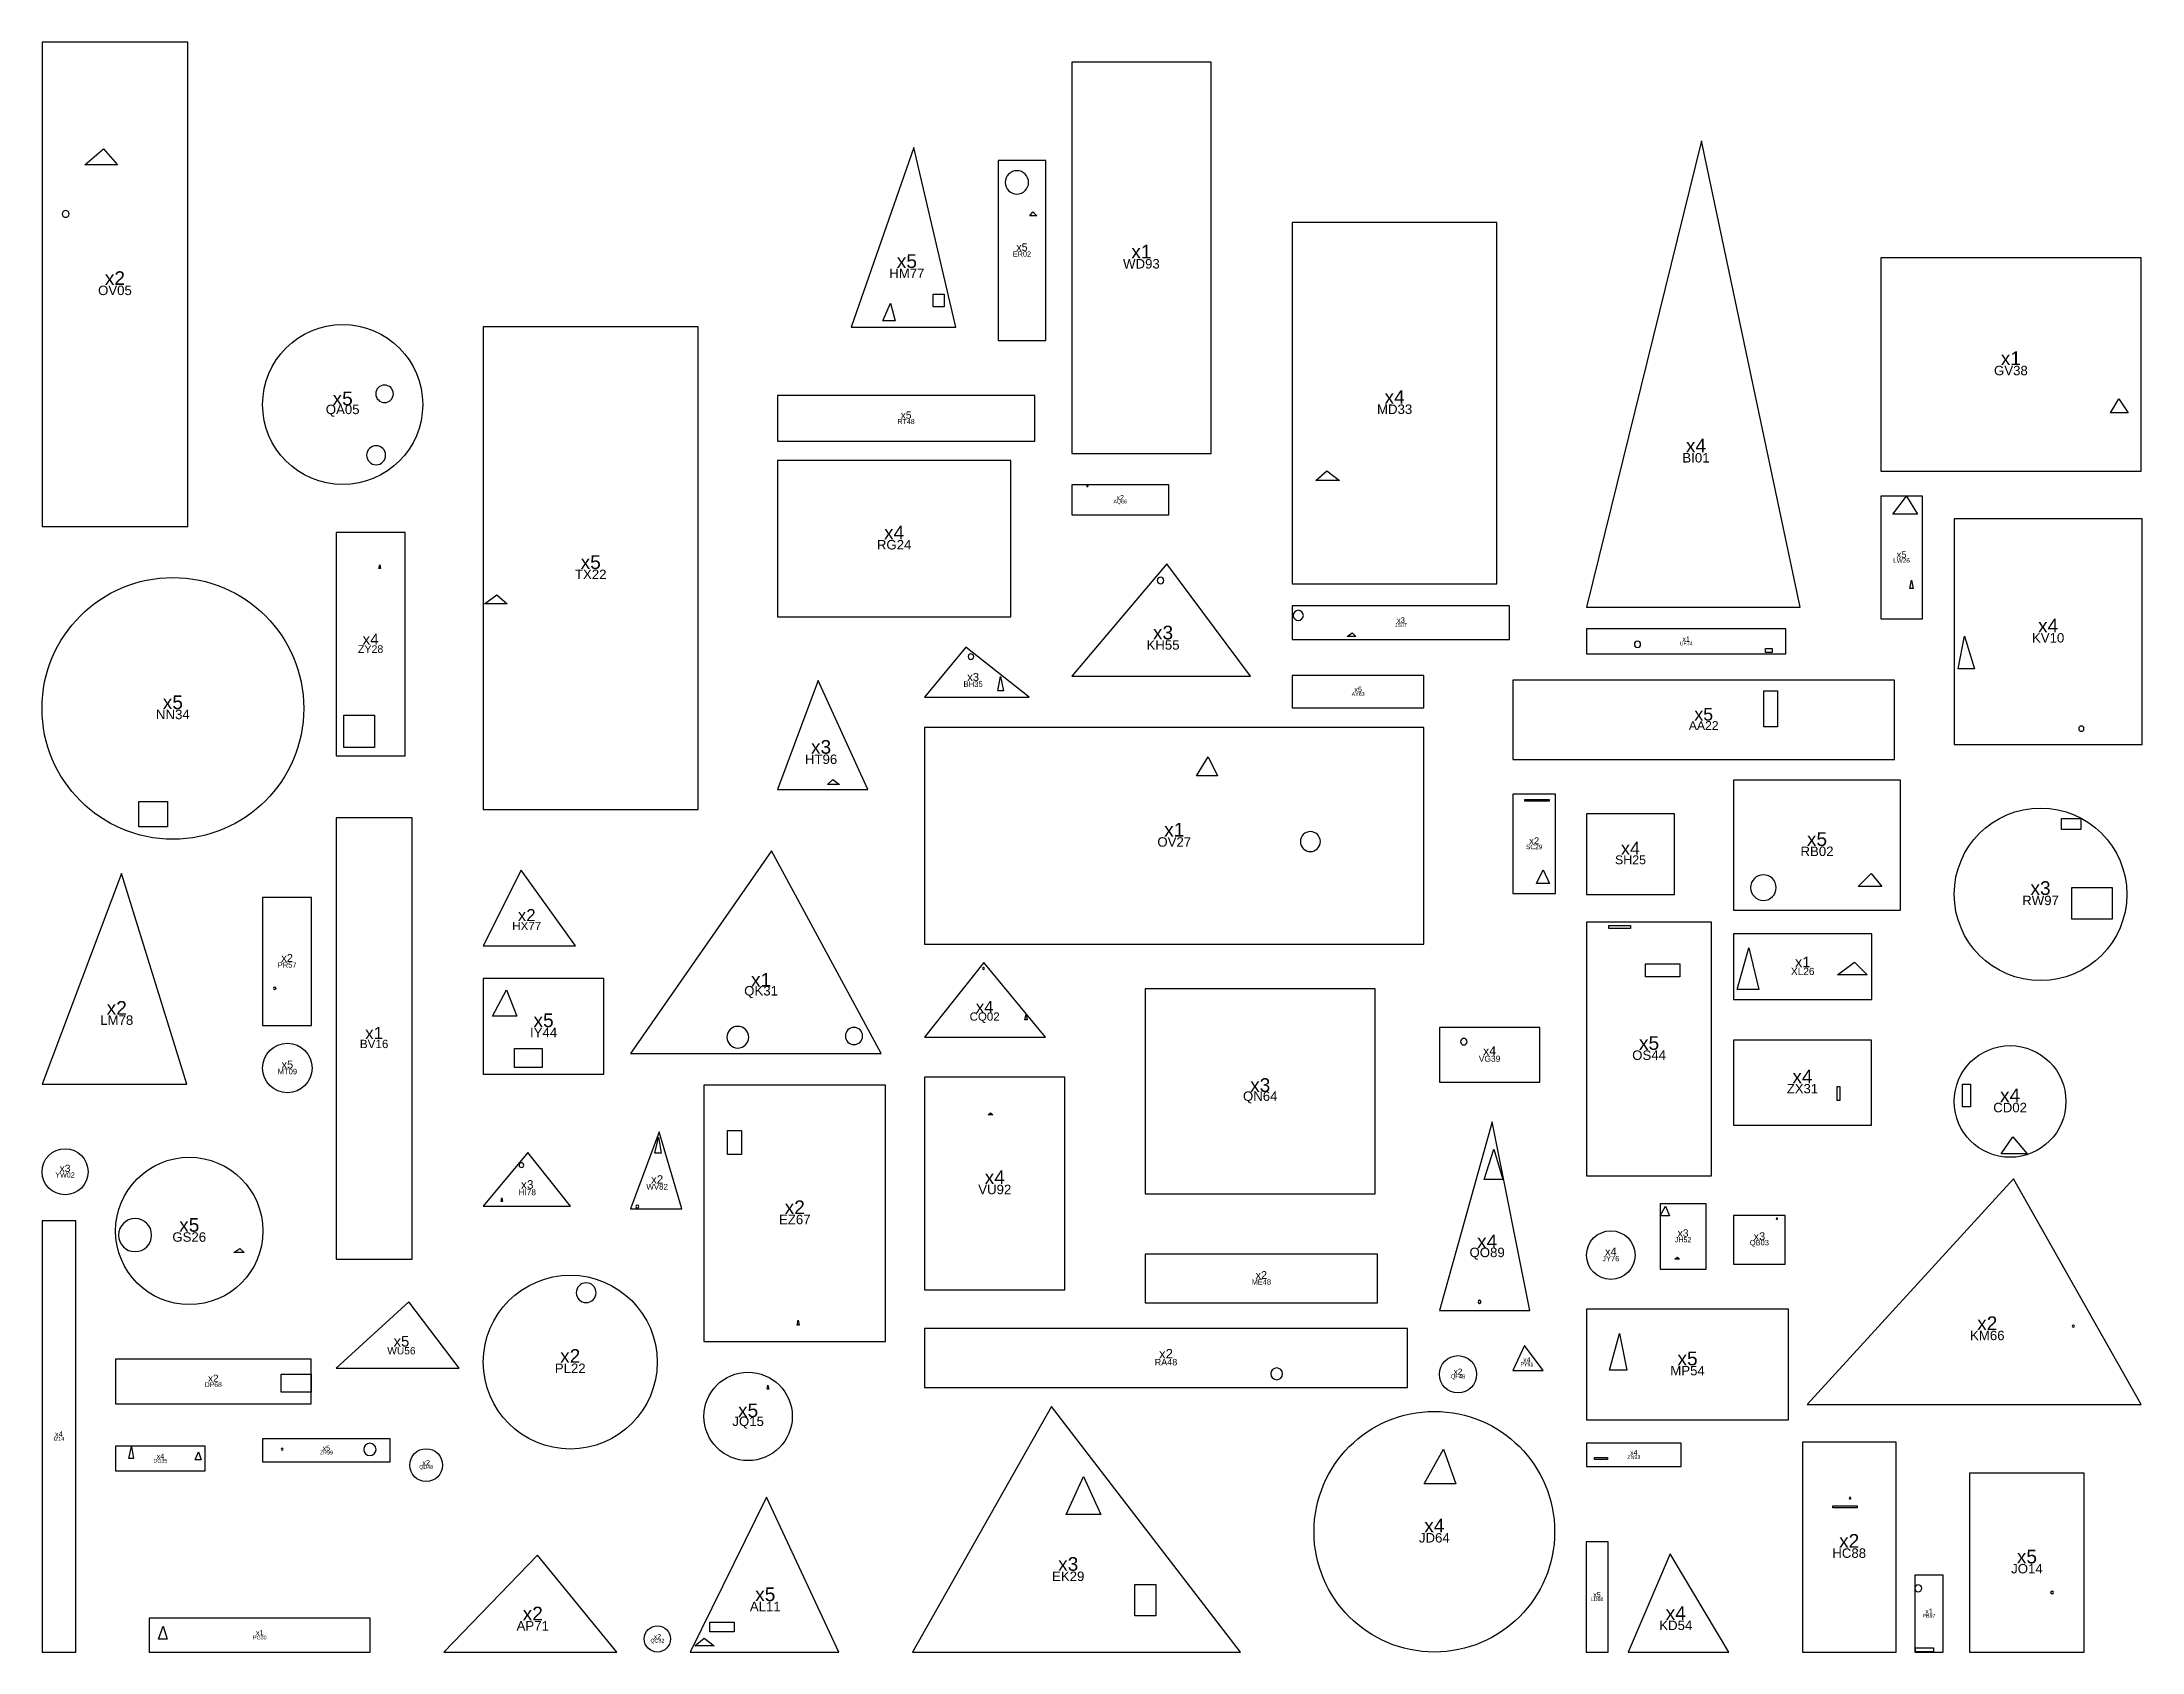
# Model space of a CAD drawing. Header units: millimetres. Extents: x 32104 to 42097, y 0 to 7663.
import ezdxf

# ---------------------------------------------------------------- set-up
doc = ezdxf.new("R2010")
doc.units = ezdxf.units.MM
doc.layers.add('DEFAULT', color=7, linetype='Continuous', true_color=0xffffff)
doc.styles.add('DEFAULT', font='arial.ttf')

msp = doc.modelspace()

# ---------------------------------------------------------------- linework, layer by layer
at = {"layer": 'DEFAULT'}
for points in [[(32103.6, 7662.7), (32103.6, 5356.4), (32797.8, 5356.4), (32797.8, 7662.7)], [(37003.6, 7567.5), (37003.6, 5704.4), (37667.3, 5704.4), (37667.3, 7567.5)], [(32396.4, 7154.1), (32462.9, 7077.8), (32307.7, 7077.8)], [(36252.2, 7161.1), (35953.6, 6305.9), (36452.2, 6305.9)], [(36653.6, 7098.1), (36653.6, 6241.9), (36880.5, 6241.9), (36880.5, 7098.1)], [(40000.4, 7191.8), (39453.6, 4973.2), (40469.9, 4973.2)], [(36818.4, 6854.6), (36838.3, 6834.8), (36803.8, 6834.8)], [(38053.6, 6803.5), (38053.6, 5084.2), (39027.5, 5084.2), (39027.5, 6803.5)], [(40853.6, 6635.7), (40853.6, 5620.5), (42092.8, 5620.5), (42092.8, 6635.7)], [(36141.3, 6420.1), (36164.2, 6336.3), (36105.6, 6336.3)], [(36396.6, 6401.8), (36343.7, 6401.8), (36343.7, 6462.8), (36396.6, 6462.8)], [(34203.6, 6307.3), (34203.6, 4009.1), (35226, 4009.1), (35226, 6307.3)], [(35603.6, 5980.2), (35603.6, 5763.1), (36828, 5763.1), (36828, 5980.2)], [(41986.1, 5964.9), (42030.5, 5897.7), (41947, 5897.7)], [(35603.6, 5671), (35603.6, 4926.9), (36713.8, 4926.9), (36713.8, 5671)], [(38218.3, 5621.6), (38278.6, 5576.2), (38165.2, 5576.2)], [(37003.6, 5554.6), (37003.6, 5412.9), (37465.9, 5412.9), (37465.9, 5554.6)], [(40853.6, 5501), (40853.6, 4917.7), (41052, 4917.7), (41052, 5501)], [(40976, 5500.9), (41028.9, 5415.7), (40911.4, 5415.7)], [(33503.6, 5328.3), (33503.6, 4265.2), (33831.4, 4265.2), (33831.4, 5328.3)], [(41203.6, 5392.5), (41203.6, 4319.3), (42097.1, 4319.3), (42097.1, 5392.5)], [(33710.5, 5174.1), (33714.1, 5156.2), (33706.9, 5156.2)], [(37456.7, 5178.3), (37003.6, 4644.1), (37854.9, 4644.1)], [(41000.6, 5101.9), (41008.8, 5061.6), (40992.7, 5061.6)], [(34268.4, 5032.3), (34317.5, 4988.8), (34208.7, 4988.8)], [(38053.6, 4979.9), (38053.6, 4818.6), (39086.8, 4818.6), (39086.8, 4979.9)], [(38339, 4850), (38355.4, 4833.5), (38314.1, 4833.5)], [(39453.6, 4870.4), (39453.6, 4750.6), (40402.2, 4750.6), (40402.2, 4870.4)], [(41252.6, 4834.1), (41299.9, 4679.8), (41222, 4679.8)], [(36499.4, 4782), (36303.6, 4543.8), (36801.2, 4543.8)], [(40337, 4757.5), (40305.7, 4757.5), (40305.7, 4775.5), (40337, 4775.5)], [(35796.5, 4623.4), (35603.6, 4105.2), (36032.9, 4105.2)], [(36664.9, 4642.2), (36679.3, 4574.8), (36652.3, 4574.8)], [(38053.6, 4647.6), (38053.6, 4493.3), (38680.2, 4493.3), (38680.2, 4647.6)], [(39103.6, 4625), (39103.6, 4248.2), (40919.2, 4248.2), (40919.2, 4625)], [(40363, 4402.5), (40296.9, 4402.5), (40296.9, 4574), (40363, 4574)], [(33685.5, 4304.5), (33539.5, 4304.5), (33539.5, 4459.6), (33685.5, 4459.6)], [(36303.6, 4400.3), (36303.6, 3368.2), (38679.8, 3368.2), (38679.8, 4400.3)], [(37653, 4260.5), (37697.3, 4169.7), (37597.4, 4169.7)], [(35867.4, 4152.2), (35899.4, 4129.2), (35842, 4129.2)], [(40153.6, 4149.1), (40153.6, 3530.6), (40947.4, 3530.6), (40947.4, 4149.1)], [(32700.2, 3927), (32565, 3927), (32565, 4047.2), (32700.2, 4047.2)], [(39103.6, 4082.8), (39103.6, 3609.6), (39305.7, 3609.6), (39305.7, 4082.8)], [(39276.5, 4049.3), (39159.4, 4049.3), (39159.4, 4057.4), (39276.5, 4057.4)], [(33503.6, 3970.1), (33503.6, 1869.6), (33864.7, 1869.6), (33864.7, 3970.1)], [(39453.6, 3989.8), (39453.6, 3605.5), (39872.2, 3605.5), (39872.2, 3989.8)], [(41806.4, 3913.9), (41713.6, 3913.9), (41713.6, 3967.7), (41806.4, 3967.7)], [(35575.8, 3813.8), (34903.6, 2848.2), (36097.1, 2848.2)], [(32481.3, 3705.2), (32103.6, 2701.8), (32793.1, 2701.8)], [(34384.6, 3721), (34203.6, 3361.5), (34642.5, 3361.5)], [(39248.1, 3722.4), (39278.1, 3657.3), (39216.4, 3657.3)], [(40808.5, 3706), (40858.7, 3644.1), (40745.8, 3644.1)], [(41955.8, 3487.9), (41762.7, 3487.9), (41762.7, 3638.1), (41955.8, 3638.1)], [(33153.6, 3591.2), (33153.6, 2982), (33386.6, 2982), (33386.6, 3591.2)], [(39453.6, 3473.4), (39453.6, 2265.7), (40049.2, 2265.7), (40049.2, 3473.4)], [(39663.7, 3443.6), (39560, 3443.6), (39560, 3457), (39663.7, 3457)], [(40153.6, 3417.4), (40153.6, 3105.5), (40811.4, 3105.5), (40811.4, 3417.4)], [(40226.1, 3351.7), (40273.3, 3153.7), (40170, 3153.7)], [(34203.6, 3204.9), (34203.6, 2750.5), (34777.5, 2750.5), (34777.5, 3204.9)], [(36586.3, 3281.9), (36303.6, 2926), (36878.6, 2926)], [(39897.5, 3212.7), (39734.3, 3212.7), (39734.3, 3274.9), (39897.5, 3274.9)], [(40729.3, 3283.9), (40789.4, 3222.6), (40648.4, 3222.6)], [(34313.6, 3150.8), (34362.8, 3026.6), (34247.8, 3026.6)], [(37353.6, 3156.5), (37353.6, 2180.9), (38448.2, 2180.9), (38448.2, 3156.5)], [(36787.3, 3035.1), (36791.5, 3009.3), (36781.1, 3009.3)], [(38753.6, 2972.7), (38753.6, 2711.6), (39231.1, 2711.6), (39231.1, 2972.7)], [(40153.6, 2912.1), (40153.6, 2507.7), (40809.1, 2507.7), (40809.1, 2912.1)], [(34483.8, 2781.6), (34352, 2781.6), (34352, 2872.1), (34483.8, 2872.1)], [(36303.6, 2736.3), (36303.6, 1724.3), (36971.8, 1724.3), (36971.8, 2736.3)], [(41280.8, 2594.2), (41242.9, 2594.2), (41242.9, 2701.9), (41280.8, 2701.9)], [(35253.6, 2697.1), (35253.6, 1477.5), (36118.2, 1477.5), (36118.2, 2697.1)], [(40659.3, 2624.8), (40646.5, 2624.8), (40646.5, 2691.8), (40659.3, 2691.8)], [(36617.3, 2565.7), (36628.2, 2556.7), (36605.7, 2556.7)], [(39004.3, 2523.7), (38753.6, 1625.5), (39184.1, 1625.5)], [(35039.9, 2475.3), (34903.6, 2110), (35149.2, 2110)], [(35037.9, 2450.6), (35050.8, 2374.6), (35020.4, 2374.6)], [(35432.2, 2368.1), (35366.3, 2368.1), (35366.3, 2482.7), (35432.2, 2482.7)], [(41482.8, 2452.2), (41550.3, 2371.7), (41426.6, 2371.7)], [(34415.7, 2376.6), (34203.6, 2121.4), (34619, 2121.4)], [(39013.1, 2392.6), (39055.9, 2249.6), (38965.8, 2249.6)], [(41485.9, 2251.8), (40503.6, 1177.5), (42093.1, 1177.5)], [(34292, 2161.1), (34294.8, 2144.4), (34288.1, 2144.4)], [(39803.6, 2133.7), (39803.6, 1822.2), (40022.8, 1822.2), (40022.8, 2133.7)], [(39829.4, 2122.1), (39848, 2075.4), (39804.4, 2075.4)], [(32103.6, 2051.8), (32103.6, 0), (32264.2, 0), (32264.2, 2051.8)], [(40153.6, 2078), (40153.6, 1845.4), (40398.8, 1845.4), (40398.8, 2078)], [(33045.2, 1921.2), (33065.8, 1901.4), (33016.3, 1901.4)], [(37353.6, 1892.9), (37353.6, 1662), (38458.6, 1662), (38458.6, 1892.9)], [(39886.8, 1878.8), (39896.1, 1870.1), (39874.3, 1870.1)], [(33849.2, 1667.1), (33503.6, 1351.3), (34089.3, 1351.3)], [(39453.6, 1631.9), (39453.6, 1104.4), (40415.3, 1104.4), (40415.3, 1631.9)], [(35702.8, 1579.2), (35706.9, 1556.2), (35697.7, 1556.2)], [(36303.6, 1539.8), (36303.6, 1259.2), (38601.3, 1259.2), (38601.3, 1539.8)], [(39610.4, 1516.2), (39644.9, 1341), (39563.8, 1341)], [(39158.6, 1459.5), (39103.6, 1340.1), (39247.2, 1340.1)], [(32453.6, 1393.6), (32453.6, 1181.7), (33384, 1181.7), (33384, 1393.6)], [(33384, 1236.9), (33241.2, 1236.9), (33241.2, 1323.1), (33384, 1323.1)], [(35558.3, 1269.7), (35562.4, 1250.5), (35554.7, 1250.5)], [(36908, 1167.7), (36246.1, 0), (37807.1, 0)], [(33153.6, 1014.3), (33153.6, 905.2), (33760.1, 905.2), (33760.1, 1014.3)], [(32453.6, 980.1), (32453.6, 861.9), (32880.6, 861.9), (32880.6, 980.1)], [(32529, 977.4), (32539.7, 920.8), (32516.5, 920.8)], [(32849.1, 953), (32860.9, 913.9), (32833, 913.9)], [(38772.8, 965), (38831.7, 800.6), (38680.4, 800.6)], [(39453.6, 994.2), (39453.6, 882.7), (39903.9, 882.7), (39903.9, 994.2)], [(39553.7, 915.5), (39492.3, 915.5), (39492.3, 925.5), (39553.7, 925.5)], [(40480.9, 999), (40480.9, 0), (40926.5, 0), (40926.5, 999)], [(37059.4, 836), (37142.7, 654.1), (36977.5, 654.1)], [(41276.5, 850.8), (41276.5, 0), (41822.2, 0), (41822.2, 850.8)], [(35551.6, 737.6), (35188.8, 0), (35896.1, 0)], [(40707.9, 738.5), (40710.2, 726.9), (40705.6, 726.9)], [(40742, 685.5), (40626.5, 685.5), (40626.5, 695.5), (40742, 695.5)], [(39451.2, 524.4), (39451.2, 0), (39556.5, 0), (39556.5, 524.4)], [(34462.2, 461.3), (34015.9, 0), (34838.8, 0)], [(39851.9, 467.4), (39652, 0), (40130.9, 0)], [(37404.6, 172.9), (37303.8, 172.9), (37303.8, 320.9), (37404.6, 320.9)], [(41015.5, 366.2), (41015.5, 0), (41151.2, 0), (41151.2, 366.2)], [(32614.2, 160.5), (32614.2, 0), (33665.9, 0), (33665.9, 160.5)], [(32680.7, 122.4), (32699.4, 61.5), (32657.6, 61.5)], [(35396.8, 95.3), (35281.4, 95.3), (35281.4, 141.3), (35396.8, 141.3)], [(35254.2, 66.6), (35302.2, 29.8), (35210.4, 29.8)], [(41105.6, 0.9), (41019.8, 0.9), (41019.8, 20.5), (41105.6, 20.5)]]:
    msp.add_lwpolyline(points, close=True, dxfattribs=at)
at = {"layer": 'DEFAULT', "extrusion": (0, 0, -1)}
for centre, radius in [((-36743, 6994.7, -21), 55.5), ((-32216.2, 6844.2, -21), 15.9), ((-33733.7, 5988.4, -21), 41.8), ((-33693.6, 5695.9, -21), 45.4), ((-37078.7, 5549.9, -21), 3.34), ((-37426.9, 5099.9, -21), 15.7), ((-38082.1, 4933.7, -21), 24.1), ((-39696.3, 4795.7, -21), 14.8), ((-36524.1, 4737.3, -21), 13.1), ((-41808.2, 4394.5, -21), 12.5), ((-38139.5, 3857.2, -21), 47.6), ((-40295.5, 3638.2, -21), 60.8), ((-36584.2, 3253.4, -21), 4.85), ((-33211.5, 3158.1, -21), 5.64), ((-35414.7, 2926, -21), 51.8), ((-35967.7, 2931.6, -21), 40.8), ((-38870, 2904.8, -21), 15.6), ((-34385.3, 2317.4, -21), 11.1), ((-34936.6, 2120.1, -21), 7.09), ((-32546.6, 1984.3, -21), 78.8), ((-40359.7, 2062.4, -21), 2.86), ((-34693.1, 1710.1, -21), 47), ((-38944.4, 1666.6, -21), 7.16), ((-41770, 1551.1, -21), 5.12), ((-37979.2, 1323.9, -21), 28.2), ((-33247, 965.7, -21), 4.79), ((-33663.9, 964.3, -21), 29.4), ((-41032.4, 303.6, -21), 16.6), ((-41669.2, 283, -21), 6.85)]:
    msp.add_circle(centre, radius, dxfattribs=at)
at = {"layer": 'DEFAULT'}
for centre, radius in [((33534.4, 5937.1, 21), 380.8), ((32726.3, 4491.3, 21), 622.7), ((41614.3, 3606.1, 21), 410.7), ((33271.3, 2779.4, 21), 117.7), ((41469.4, 2620.2, 21), 265.8), ((32213.3, 2285.8, 21), 109.7), ((32804.2, 2004, 21), 350.6), ((39569.3, 1888.9, 21), 115.7), ((34617.3, 1379.6, 21), 413.8), ((38842.2, 1321.9, 21), 88.6), ((35463.8, 1121.3, 21), 210.3), ((38729.5, 572.5, 21), 572.5), ((33931.8, 889.5, 21), 78.2), ((35032.1, 62.3, 21), 62.3)]:
    msp.add_circle(centre, radius, dxfattribs=at)

# ---------------------------------------------------------------- texts
at = {"layer": 'DEFAULT', "attachment_point": 5, "style": 'DEFAULT'}
for s, insert, char_height, width in [('x5', (36767, 6685.9, 26), 36.3, 175.203), ('x1', (37335.5, 6665.2, 26), 65, 287.554), ('x5', (36219.3, 6619.3, 26), 65, 313.696), ('ER02', (36767, 6653.7, 26), 24.96, 214.589), ('WD93', (37335.5, 6606.7, 26), 45, 430.924), ('OV05', (32450.7, 6480.3, 26), 45, 399.62), ('x2', (32450.7, 6538.8, 26), 65, 310.87), ('HM77', (36219.3, 6561.7, 26), 45, 408.424), ('GV38', (41473.2, 6098.8, 26), 45, 398.641), ('x1', (41473.2, 6157.3, 26), 65, 287.554), ('x5', (33534.4, 5965.5, 26), 65, 313.696), ('x4', (38540.5, 5973.1, 26), 65, 311.576), ('QA05', (33534.4, 5907.9, 26), 45, 400.109), ('x5', (36215.8, 5886.8, 26), 34.73, 167.615), ('MD33', (38540.5, 5914.6, 26), 45, 408.913), ('RT48', (36215.8, 5856, 26), 23.88, 202.181), ('BI01', (39974.6, 5683.5, 26), 45, 315.978), ('x4', (39974.6, 5742, 26), 65, 311.576), ('x2', (37234.7, 5494.5, 26), 24, 114.783), ('AQ66', (37234.7, 5472.9, 26), 18, 162), ('x4', (36158.7, 5328.2, 26), 65, 311.576), ('x5', (34714.8, 5186.5, 26), 65, 313.696), ('RG24', (36158.7, 5269.7, 26), 45, 401.087), ('LW26', (40952.8, 5195, 26), 21.83, 195.289), ('x5', (40952.8, 5223.2, 26), 31.75, 153.246), ('TX22', (34714.8, 5128.9, 26), 45, 379.565), ('JS07', (38570.2, 4887.6, 26), 18, 146.739), ('x3', (38570.2, 4910.9, 26), 25.8, 123.961), ('x4', (41650.3, 4885.2, 26), 65, 311.576), ('x4', (33667.5, 4820.4, 26), 52.46, 251.463), ('KH55', (37438.4, 4792.9, 26), 45, 389.837), ('x3', (37438.4, 4851.4, 26), 65, 312.283), ('UF74', (39927.9, 4799.7, 26), 18, 152.022), ('x1', (39927.9, 4821.3, 26), 24, 106.174), ('KV10', (41650.3, 4826.7, 26), 45, 382.011), ('ZY28', (33667.5, 4773.1, 26), 36.07, 305.776), ('BH35', (36534.7, 4606.1, 26), 26.2, 226.956), ('x3', (36534.7, 4640.4, 26), 38.11, 183.076), ('x5', (32726.3, 4519.6, 26), 65, 313.696), ('AY63', (38366.9, 4559.3, 26), 18, 156.522), ('x5', (38366.9, 4581.2, 26), 24.68, 119.132), ('NN34', (32726.3, 4462, 26), 45, 394.728), ('AA22', (40011.3, 4409.5, 26), 41.46, 359.585), ('x5', (40011.4, 4462.9, 26), 60.3, 291.011), ('x3', (35811, 4307.2, 26), 65, 312.283), ('HT96', (35811, 4248.7, 26), 45, 380.543), ('x1', (37491.7, 3913.5, 26), 65, 287.554), ('x5', (40550.5, 3868.2, 26), 65, 313.696), ('OV27', (37491.7, 3855, 26), 45, 398.641), ('SC29', (39204.6, 3831.6, 26), 22.23, 194.059), ('x2', (39204.6, 3860.7, 26), 32.34, 154.667), ('x4', (39662.9, 3825.3, 26), 61.47, 294.677), ('RB02', (40550.5, 3810.6, 26), 45, 386.902), ('SH25', (39662.9, 3770, 26), 42.26, 369.348), ('RW97', (41614.3, 3576.9, 26), 45, 422.609), ('x3', (41614.3, 3635.4, 26), 65, 312.283), ('x2', (34410.2, 3507.2, 26), 57.53, 275.135), ('HX77', (34410.2, 3455.4, 26), 39.55, 340.91), ('x2', (33270.1, 3303.4, 26), 37.28, 178.299), ('x1', (40482.5, 3283.9, 26), 49.89, 220.72), ('PR57', (33270.1, 3269.9, 26), 25.63, 221.201), ('x1', (35525.5, 3199.3, 26), 65, 287.554), ('XL26', (40482.5, 3239, 26), 34.3, 286.712), ('x2', (32459.3, 3065.5, 26), 65, 310.87), ('QK31', (35525.5, 3140.8, 26), 45, 382.011), ('x4', (36589.5, 3070.2, 26), 56.95, 272.991), ('LM78', (32459.3, 3007, 26), 45, 388.859), ('x5', (34490.5, 3006.1, 26), 65, 313.696), ('CQ02', (36589.5, 3019, 26), 39.15, 351.956), ('BV16', (33684.1, 2893.8, 26), 39.73, 337.238), ('x1', (33684.1, 2945.8, 26), 57.78, 255.627), ('IY44', (34490.5, 2948.5, 26), 45, 330.163), ('x5', (39751.4, 2897.9, 26), 65, 313.696), ('x5', (33271.3, 2795.9, 26), 37.67, 181.792), ('VG39', (38992.3, 2823.4, 26), 28.72, 258.175), ('x4', (38992.3, 2861, 26), 41.78, 200.251), ('OS44', (39751.4, 2840.3, 26), 45, 398.152), ('MT09', (33271.3, 2762.5, 26), 25.9, 227.444), ('x3', (37900.9, 2697.9, 26), 65, 312.283), ('ZX31', (40481.3, 2680.8, 26), 44.48, 359.701), ('x4', (40481.3, 2739, 26), 64.7, 310.123), ('QN64', (37900.9, 2639.4, 26), 45, 405.489), ('CD02', (41469.4, 2590.9, 26), 45, 397.663), ('x4', (41469.4, 2649.4, 26), 65, 311.576), ('x3', (32213.3, 2301.6, 26), 35.11, 168.66), ('YW02', (32213.3, 2270, 26), 24.14, 227.709), ('HI78', (34412.7, 2188.1, 26), 28.07, 211.746), ('x3', (34412.7, 2224.9, 26), 40.83, 196.158), ('WV82', (35030.9, 2214.1, 26), 27.02, 254.055), ('x2', (35030.9, 2249.4, 26), 39.3, 187.971), ('VU92', (36637.7, 2201.1, 26), 45, 396.196), ('x4', (36637.7, 2259.6, 26), 65, 311.576), ('x2', (35685.9, 2116.6, 26), 65, 310.87), ('x5', (32804.2, 2032.4, 26), 65, 313.696), ('EZ67', (35685.9, 2058.1, 26), 45, 373.696), ('x3', (39913.2, 1993.7, 26), 35.08, 168.513), ('GS26', (32804.2, 1974.8, 26), 45, 398.152), ('QO89', (38980.7, 1895.7, 26), 45, 413.315), ('x4', (38980.7, 1954.2, 26), 65, 311.576), ('x4', (39569.3, 1905.6, 26), 37.04, 177.55), ('JH52', (39913.2, 1962.2, 26), 24.11, 199.728), ('QB03', (40276.2, 1944.9, 26), 25.59, 226.994), ('x3', (40276.2, 1978.4, 26), 37.23, 178.844), ('x2', (37906.1, 1794.1, 26), 36.95, 176.711), ('JY76', (39569.3, 1872.3, 26), 25.46, 207.594), ('ME48', (37906.1, 1760.9, 26), 25.4, 227.239), ('x5', (33814, 1478.6, 26), 50.53, 243.852), ('KM66', (41360.8, 1506.3, 26), 45, 402.554), ('x2', (41360.8, 1564.8, 26), 65, 310.87), ('WU56', (33814, 1433.8, 26), 34.74, 332.653), ('x2', (34617.3, 1408.8, 26), 65, 310.87), ('x2', (37452.4, 1419.7, 26), 44.89, 214.698), ('x4', (39169.8, 1390.7, 26), 24, 115.043), ('x5', (39934.4, 1396.5, 26), 65, 313.696), ('x2', (32918.8, 1302.9, 26), 33.91, 162.165), ('PL22', (34617.3, 1350.3, 26), 45, 366.359), ('RA48', (37452.4, 1379.3, 26), 30.86, 266.36), ('QF48', (38842.2, 1309.1, 26), 19.5, 169.948), ('x2', (38842.2, 1334.6, 26), 28.36, 135.62), ('PY91', (39169.8, 1369.1, 26), 18, 145.761), ('MP54', (39934.4, 1338.9, 26), 45, 401.576), ('DP68', (32918.8, 1272.4, 26), 23.31, 201.439), ('JQ15', (35463.8, 1092.1, 26), 45, 381.522), ('x5', (35463.8, 1149.7, 26), 65, 313.696), ('IZ14', (32183.9, 1014.3, 26), 18, 129.13), ('x4', (32183.9, 1037.4, 26), 25.71, 123.236), ('DG35', (32667.1, 910.2, 26), 18, 161.217), ('x4', (32667.1, 931.8, 26), 24, 115.043), ('ZR99', (33456.8, 948.9, 26), 18, 155.348), ('x5', (33456.8, 970.2, 26), 24, 115.826), ('x2', (33931.8, 900.7, 26), 25.03, 119.711), ('ZN93', (39678.7, 927.7, 26), 18, 155.152), ('x4', (39678.7, 949.3, 26), 24, 115.043), ('QD48', (33931.8, 878.2, 26), 18, 162.587), ('x4', (38729.5, 601.7, 26), 65, 311.576), ('JD64', (38729.5, 543.2, 26), 45, 373.207), ('x2', (40703.7, 528.8, 26), 65, 310.87), ('x3', (36987.1, 418.5, 26), 65, 312.283), ('HC88', (40703.7, 470.3, 26), 45, 395.217), ('JO14', (41549.4, 396.2, 26), 45, 380.054), ('x5', (41549.4, 453.8, 26), 65, 313.696), ('x5', (35545.5, 274.2, 26), 65, 313.696), ('EK29', (36987.1, 360, 26), 45, 381.522), ('x2', (34439, 183, 26), 65, 310.87), ('AL11', (35545.4, 216.6, 26), 45, 360), ('LD88', (39503.8, 251.4, 26), 18, 150.065), ('x5', (39503.8, 272.7, 26), 24, 115.826), ('x4', (39878.3, 185.1, 26), 65, 311.576), ('x1', (41083.4, 193.9, 26), 24, 106.174), ('x1', (33140.1, 91.8, 26), 25.68, 113.627), ('AP71', (34438.9, 124.5, 26), 45, 374.185), ('KD54', (39878.3, 126.6, 26), 45, 388.37), ('PB97', (41083.4, 172.3, 26), 18, 152.609), ('PG30', (33140.1, 68.7, 26), 18, 158.087), ('QC32', (35032.1, 51.5, 26), 18, 162), ('x2', (35032.1, 73.1, 26), 24, 114.783)]:
    msp.add_mtext(s, dxfattribs=dict(at, insert=insert, char_height=char_height, width=width))

doc.saveas('drawing.dxf')
